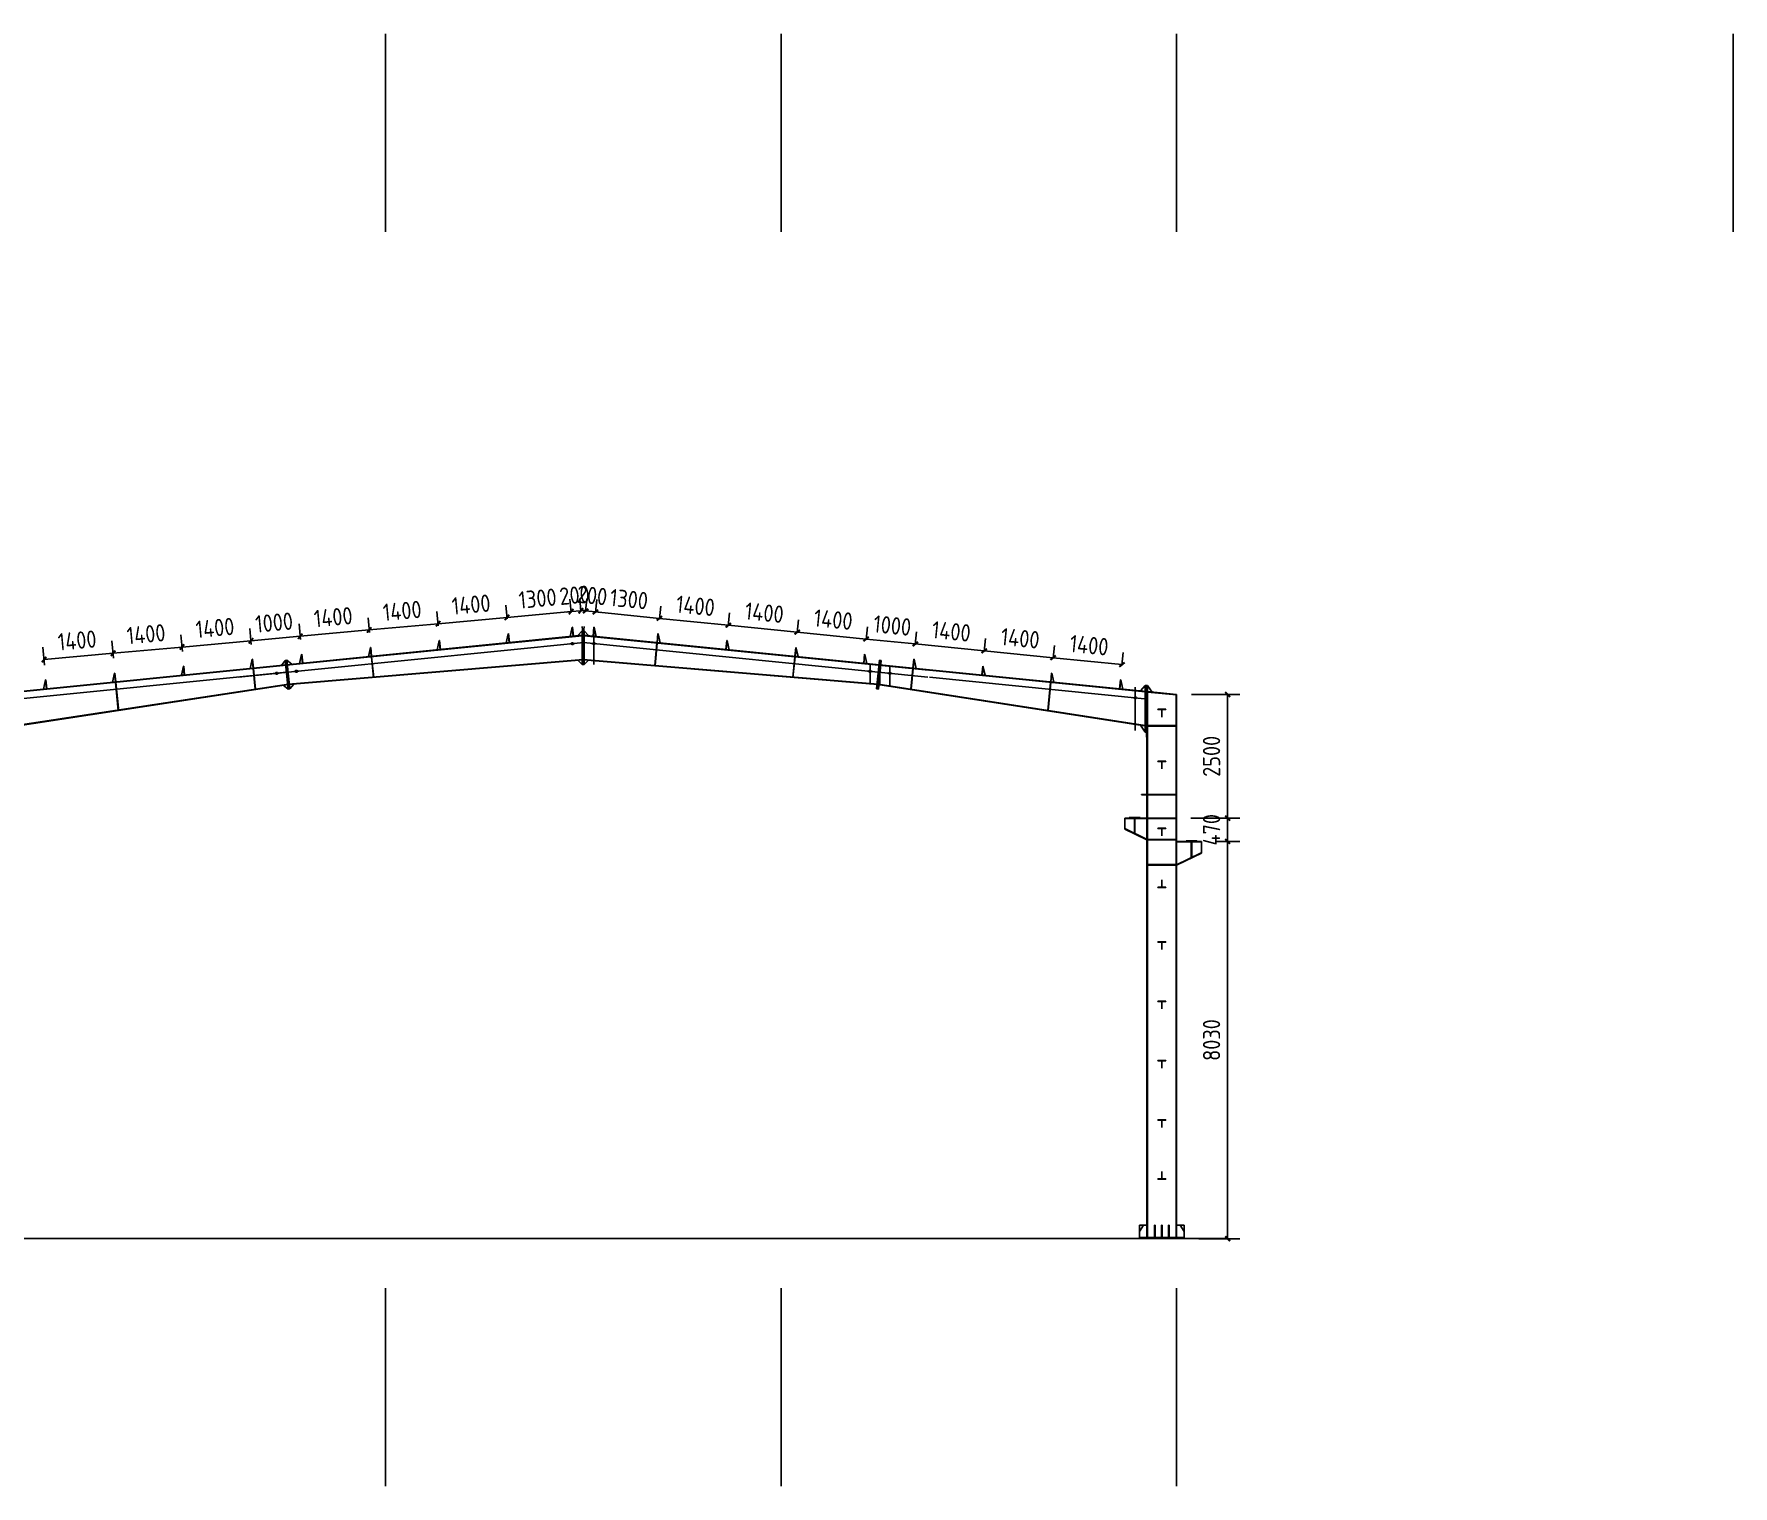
# Model space of a CAD drawing. Extents: x -41778 to 305453, y -85562 to 95360.
# Drawn here: x 222097 to 256453, y 29333 to 58685 of the extents above; entities that cross this region are included whole.
import ezdxf

# ---------------------------------------------------------------- set-up
doc = ezdxf.new("R2010")
doc.units = 0
doc.header["$LTSCALE"] = 1000
doc.header["$MEASUREMENT"] = 0
doc.layers.add('AXIS', color=3, linetype='Continuous')
doc.styles.get("Standard").update_dxf_attribs({"font": 'gbenor.shx', "bigfont": 'gbcbig.shx'})
doc.dimstyles.get("Standard").update_dxf_attribs({"dimscale": 100, "dimtxt": 3.5, "dimasz": 1, "dimexe": 2.5, "dimexo": 3, "dimgap": 1.5, "dimtad": 1, "dimdec": 0, "dimzin": 0, "dimdsep": 46, "dimtxsty": 'Standard', "dimblk": 'ARCHTICK', "dimcen": 0.09, "dimadec": 0, "dimazin": 0, "dimtfac": 1, "dimtdec": 0, "dimtix": 1, "dimtmove": 2, "dimatfit": 3, "dimfxl": 1, "dimtolj": 1, "dimtzin": 0, "dimarcsym": 0})

# ---------------------------------------------------------------- blocks, each defined once
blk = doc.blocks.new('_ArchTick')
at = {"color": 0, "linetype": 'ByBlock', "const_width": 0.4}
blk.add_lwpolyline([(-0.5, -0.5), (0.5, 0.5)], dxfattribs=at)
blk = doc.blocks.new('*D721')
at = {"color": 0, "lineweight": -2}
for p, q in [((246003, 42363), (246483, 42363)), ((246233, 34333), (246233, 42363)), ((245653, 34333), (246483, 34333))]:
    blk.add_line(p, q, dxfattribs=at)
at = {"layer": 'Defpoints', "color": 0}
for p in [(245703, 42363), (246233, 42363), (245353, 34333)]:
    blk.add_point(p, dxfattribs=at)
at = {"color": 0, "lineweight": -2, "xscale": 100, "yscale": 100, "zscale": 100}
for p, rotation in [((246233, 42363), 90), ((246233, 34333), 270)]:
    blk.add_blockref('_ArchTick', p, dxfattribs=dict(at, rotation=rotation))
at = {"color": 0, "insert": (245908, 38348), "char_height": 350, "attachment_point": 5, "rotation": 90}
blk.add_mtext('\\A1;8030', dxfattribs=at)
blk = doc.blocks.new('*D722')
at = {"color": 0, "lineweight": -2}
for p, q in [((245491, 42833), (246483, 42833)), ((246233, 42833), (246233, 42933)), ((246233, 42363), (246233, 42833)), ((246003, 42363), (246483, 42363)), ((246233, 42363), (246233, 42263))]:
    blk.add_line(p, q, dxfattribs=at)
at = {"layer": 'Defpoints', "color": 0}
for p in [(245191, 42833), (246233, 42833), (245703, 42363)]:
    blk.add_point(p, dxfattribs=at)
at = {"color": 0, "lineweight": -2, "xscale": 100, "yscale": 100, "zscale": 100}
for p, rotation in [((246233, 42833), 270), ((246233, 42363), 90)]:
    blk.add_blockref('_ArchTick', p, dxfattribs=dict(at, rotation=rotation))
at = {"color": 0, "insert": (245908, 42598), "char_height": 350, "attachment_point": 5, "rotation": 90}
blk.add_mtext('\\A1;470', dxfattribs=at)
blk = doc.blocks.new('*D723')
at = {"color": 0, "lineweight": -2}
for p, q in [((245503, 45333), (246483, 45333)), ((246233, 42833), (246233, 45333)), ((245491, 42833), (246483, 42833))]:
    blk.add_line(p, q, dxfattribs=at)
at = {"layer": 'Defpoints', "color": 0}
for p in [(245203, 45333), (246233, 45333), (245191, 42833)]:
    blk.add_point(p, dxfattribs=at)
at = {"color": 0, "lineweight": -2, "xscale": 100, "yscale": 100, "zscale": 100}
for p, rotation in [((246233, 45333), 90), ((246233, 42833), 270)]:
    blk.add_blockref('_ArchTick', p, dxfattribs=dict(at, rotation=rotation))
at = {"color": 0, "insert": (245908, 44083), "char_height": 350, "attachment_point": 5, "rotation": 90}
blk.add_mtext('\\A1;2500', dxfattribs=at)
blk = doc.blocks.new('*D775')
at = {"color": 0, "lineweight": -2}
for p, q in [((233250, 47009), (233276, 47270)), ((233449, 46989), (233475, 47250)), ((233252, 47021), (233152, 47031)), ((233252, 47021), (233450, 47001)), ((233450, 47001), (233550, 46991))]:
    blk.add_line(p, q, dxfattribs=at)
at = {"layer": 'Defpoints', "color": 0}
for p in [(233450, 47001), (233220, 46711), (233419, 46691)]:
    blk.add_point(p, dxfattribs=at)
at = {"color": 0, "lineweight": -2, "xscale": 100, "yscale": 100, "zscale": 100}
for p, rotation in [((233252, 47021), 354.2894068624991), ((233450, 47001), 174.2894068624991)]:
    blk.add_blockref('_ArchTick', p, dxfattribs=dict(at, rotation=rotation))
at = {"color": 0, "insert": (233383, 47334), "char_height": 350, "attachment_point": 5, "rotation": 354.2894}
blk.add_mtext('\\A1;200', dxfattribs=at)
blk = doc.blocks.new('*D776')
at = {"color": 0, "lineweight": -2}
for p, q in [((233449, 46991), (233475, 47250)), ((234743, 46862), (234769, 47120)), ((233450, 47001), (234744, 46872))]:
    blk.add_line(p, q, dxfattribs=at)
at = {"layer": 'Defpoints', "color": 0}
for p in [(234744, 46872), (233419, 46692), (234713, 46563)]:
    blk.add_point(p, dxfattribs=at)
at = {"color": 0, "lineweight": -2, "xscale": 100, "yscale": 100, "zscale": 100}
for p, rotation in [((233450, 47001), 174.2894068624917), ((234744, 46872), 354.2894068624917)]:
    blk.add_blockref('_ArchTick', p, dxfattribs=dict(at, rotation=rotation))
at = {"color": 0, "insert": (234129, 47260), "char_height": 350, "attachment_point": 5, "rotation": 354.2894}
blk.add_mtext('\\A1;1300', dxfattribs=at)
blk = doc.blocks.new('*D777')
at = {"color": 0, "lineweight": -2}
for p, q in [((234743, 46862), (234769, 47120)), ((234744, 46872), (236137, 46732)), ((236136, 46722), (236162, 46981))]:
    blk.add_line(p, q, dxfattribs=at)
at = {"layer": 'Defpoints', "color": 0}
for p in [(236137, 46732), (234713, 46563), (236106, 46424)]:
    blk.add_point(p, dxfattribs=at)
at = {"color": 0, "lineweight": -2, "xscale": 100, "yscale": 100, "zscale": 100}
for p, rotation in [((234744, 46872), 174.2894068624917), ((236137, 46732), 354.2894068624917)]:
    blk.add_blockref('_ArchTick', p, dxfattribs=dict(at, rotation=rotation))
at = {"color": 0, "insert": (235473, 47125), "char_height": 350, "attachment_point": 5, "rotation": 354.2894}
blk.add_mtext('\\A1;1400', dxfattribs=at)
blk = doc.blocks.new('*D778')
at = {"color": 0, "lineweight": -2}
for p, q in [((236136, 46722), (236162, 46981)), ((236137, 46732), (237530, 46593)), ((237529, 46583), (237555, 46842))]:
    blk.add_line(p, q, dxfattribs=at)
at = {"layer": 'Defpoints', "color": 0}
for p in [(236106, 46424), (237530, 46593), (237499, 46284)]:
    blk.add_point(p, dxfattribs=at)
at = {"color": 0, "lineweight": -2, "xscale": 100, "yscale": 100, "zscale": 100}
for p, rotation in [((236137, 46732), 174.2894068624917), ((237530, 46593), 354.2894068624917)]:
    blk.add_blockref('_ArchTick', p, dxfattribs=dict(at, rotation=rotation))
at = {"color": 0, "insert": (236866, 46986), "char_height": 350, "attachment_point": 5, "rotation": 354.2894}
blk.add_mtext('\\A1;1400', dxfattribs=at)
blk = doc.blocks.new('*D779')
at = {"color": 0, "lineweight": -2}
for p, q in [((237529, 46583), (237555, 46842)), ((237530, 46593), (238923, 46454)), ((238922, 46444), (238948, 46702))]:
    blk.add_line(p, q, dxfattribs=at)
at = {"layer": 'Defpoints', "color": 0}
for p in [(238923, 46454), (237499, 46284), (238892, 46145)]:
    blk.add_point(p, dxfattribs=at)
at = {"color": 0, "lineweight": -2, "xscale": 100, "yscale": 100, "zscale": 100}
for p, rotation in [((237530, 46593), 174.2894068624917), ((238923, 46454), 354.2894068624917)]:
    blk.add_blockref('_ArchTick', p, dxfattribs=dict(at, rotation=rotation))
at = {"color": 0, "insert": (238259, 46847), "char_height": 350, "attachment_point": 5, "rotation": 354.2894}
blk.add_mtext('\\A1;1400', dxfattribs=at)
blk = doc.blocks.new('*D780')
at = {"color": 0, "lineweight": -2}
for p, q in [((238922, 46444), (238948, 46702)), ((238923, 46454), (239918, 46354)), ((239917, 46344), (239943, 46603))]:
    blk.add_line(p, q, dxfattribs=at)
at = {"layer": 'Defpoints', "color": 0}
for p in [(238892, 46145), (239887, 46046), (239918, 46354)]:
    blk.add_point(p, dxfattribs=at)
at = {"color": 0, "lineweight": -2, "xscale": 100, "yscale": 100, "zscale": 100}
for p, rotation in [((238923, 46454), 174.2894068624917), ((239918, 46354), 354.2894068624917)]:
    blk.add_blockref('_ArchTick', p, dxfattribs=dict(at, rotation=rotation))
at = {"color": 0, "insert": (239453, 46727), "char_height": 350, "attachment_point": 5, "rotation": 354.2894}
blk.add_mtext('\\A1;1000', dxfattribs=at)
blk = doc.blocks.new('*D781')
at = {"color": 0, "lineweight": -2}
for p, q in [((239917, 46344), (239943, 46603)), ((241310, 46205), (241336, 46464)), ((239918, 46354), (241311, 46215))]:
    blk.add_line(p, q, dxfattribs=at)
at = {"layer": 'Defpoints', "color": 0}
for p in [(239887, 46046), (241311, 46215), (241280, 45906)]:
    blk.add_point(p, dxfattribs=at)
at = {"color": 0, "lineweight": -2, "xscale": 100, "yscale": 100, "zscale": 100}
for p, rotation in [((239918, 46354), 174.2894068624917), ((241311, 46215), 354.2894068624917)]:
    blk.add_blockref('_ArchTick', p, dxfattribs=dict(at, rotation=rotation))
at = {"color": 0, "insert": (240647, 46608), "char_height": 350, "attachment_point": 5, "rotation": 354.2894}
blk.add_mtext('\\A1;1400', dxfattribs=at)
blk = doc.blocks.new('*D782')
at = {"color": 0, "lineweight": -2}
for p, q in [((241310, 46205), (241336, 46464)), ((241311, 46215), (242704, 46076)), ((242703, 46066), (242729, 46324))]:
    blk.add_line(p, q, dxfattribs=at)
at = {"layer": 'Defpoints', "color": 0}
for p in [(242704, 46076), (241280, 45906), (242673, 45767)]:
    blk.add_point(p, dxfattribs=at)
at = {"color": 0, "lineweight": -2, "xscale": 100, "yscale": 100, "zscale": 100}
for p, rotation in [((241311, 46215), 174.2894068624917), ((242704, 46076), 354.2894068624917)]:
    blk.add_blockref('_ArchTick', p, dxfattribs=dict(at, rotation=rotation))
at = {"color": 0, "insert": (242040, 46469), "char_height": 350, "attachment_point": 5, "rotation": 354.2894}
blk.add_mtext('\\A1;1400', dxfattribs=at)
blk = doc.blocks.new('*D783')
at = {"color": 0, "lineweight": -2}
for p, q in [((242703, 46066), (242729, 46324)), ((242704, 46076), (244097, 45936)), ((244096, 45926), (244122, 46185))]:
    blk.add_line(p, q, dxfattribs=at)
at = {"layer": 'Defpoints', "color": 0}
for p in [(242673, 45767), (244097, 45936), (244066, 45628)]:
    blk.add_point(p, dxfattribs=at)
at = {"color": 0, "lineweight": -2, "xscale": 100, "yscale": 100, "zscale": 100}
for p, rotation in [((242704, 46076), 174.2894068624917), ((244097, 45936), 354.2894068624917)]:
    blk.add_blockref('_ArchTick', p, dxfattribs=dict(at, rotation=rotation))
at = {"color": 0, "insert": (243433, 46329), "char_height": 350, "attachment_point": 5, "rotation": 354.2894}
blk.add_mtext('\\A1;1400', dxfattribs=at)
blk = doc.blocks.new('*D784')
at = {"color": 0, "lineweight": -2}
for p, q in [((232958, 46991), (232934, 47257)), ((233157, 47009), (233133, 47275)), ((232957, 47008), (232857, 46999)), ((233156, 47026), (232957, 47008)), ((233156, 47026), (233256, 47035))]:
    blk.add_line(p, q, dxfattribs=at)
at = {"layer": 'Defpoints', "color": 0}
for p in [(232957, 47008), (232986, 46692), (233185, 46711)]:
    blk.add_point(p, dxfattribs=at)
at = {"color": 0, "lineweight": -2, "xscale": 100, "yscale": 100, "zscale": 100}
for p, rotation in [((232957, 47008), 5.197044094543844), ((233156, 47026), 185.1970440945439)]:
    blk.add_blockref('_ArchTick', p, dxfattribs=dict(at, rotation=rotation))
at = {"color": 0, "insert": (233027, 47341), "char_height": 350, "attachment_point": 5, "rotation": 5.197}
blk.add_mtext('\\A1;200', dxfattribs=at)
blk = doc.blocks.new('*D785')
at = {"color": 0, "lineweight": -2}
for p, q in [((231665, 46862), (231640, 47139)), ((232958, 46991), (232934, 47257)), ((232957, 47008), (231662, 46890))]:
    blk.add_line(p, q, dxfattribs=at)
at = {"layer": 'Defpoints', "color": 0}
for p in [(231662, 46890), (231692, 46563), (232986, 46692)]:
    blk.add_point(p, dxfattribs=at)
at = {"color": 0, "lineweight": -2, "xscale": 100, "yscale": 100, "zscale": 100}
for p, rotation in [((232957, 47008), 5.197044094481259), ((231662, 46890), 185.1970440944812)]:
    blk.add_blockref('_ArchTick', p, dxfattribs=dict(at, rotation=rotation))
at = {"color": 0, "insert": (232280, 47273), "char_height": 350, "attachment_point": 5, "rotation": 5.197}
blk.add_mtext('\\A1;1300', dxfattribs=at)
blk = doc.blocks.new('*D786')
at = {"color": 0, "lineweight": -2}
for p, q in [((231665, 46862), (231640, 47139)), ((230272, 46723), (230245, 47013)), ((231662, 46890), (230268, 46764))]:
    blk.add_line(p, q, dxfattribs=at)
at = {"layer": 'Defpoints', "color": 0}
for p in [(230268, 46764), (230299, 46424), (231692, 46563)]:
    blk.add_point(p, dxfattribs=at)
at = {"color": 0, "lineweight": -2, "xscale": 100, "yscale": 100, "zscale": 100}
for p, rotation in [((230268, 46764), 185.1970440944812), ((231662, 46890), 5.197044094481259)]:
    blk.add_blockref('_ArchTick', p, dxfattribs=dict(at, rotation=rotation))
at = {"color": 0, "insert": (230936, 47151), "char_height": 350, "attachment_point": 5, "rotation": 5.197}
blk.add_mtext('\\A1;1400', dxfattribs=at)
blk = doc.blocks.new('*D787')
at = {"color": 0, "lineweight": -2}
for p, q in [((228879, 46583), (228851, 46886)), ((230268, 46764), (228874, 46637)), ((230272, 46723), (230245, 47013))]:
    blk.add_line(p, q, dxfattribs=at)
at = {"layer": 'Defpoints', "color": 0}
for p in [(228874, 46637), (230299, 46424), (228906, 46284)]:
    blk.add_point(p, dxfattribs=at)
at = {"color": 0, "lineweight": -2, "xscale": 100, "yscale": 100, "zscale": 100}
for p, rotation in [((230268, 46764), 5.197044094481259), ((228874, 46637), 185.1970440944812)]:
    blk.add_blockref('_ArchTick', p, dxfattribs=dict(at, rotation=rotation))
at = {"color": 0, "insert": (229542, 47024), "char_height": 350, "attachment_point": 5, "rotation": 5.197}
blk.add_mtext('\\A1;1400', dxfattribs=at)
blk = doc.blocks.new('*D788')
at = {"color": 0, "lineweight": -2}
for p, q in [((227486, 46444), (227457, 46759)), ((228879, 46583), (228851, 46886)), ((228874, 46637), (227480, 46510))]:
    blk.add_line(p, q, dxfattribs=at)
at = {"layer": 'Defpoints', "color": 0}
for p in [(227480, 46510), (227513, 46145), (228906, 46284)]:
    blk.add_point(p, dxfattribs=at)
at = {"color": 0, "lineweight": -2, "xscale": 100, "yscale": 100, "zscale": 100}
for p, rotation in [((227480, 46510), 185.1970440944812), ((228874, 46637), 5.197044094481259)]:
    blk.add_blockref('_ArchTick', p, dxfattribs=dict(at, rotation=rotation))
at = {"color": 0, "insert": (228147, 46897), "char_height": 350, "attachment_point": 5, "rotation": 5.197}
blk.add_mtext('\\A1;1400', dxfattribs=at)
blk = doc.blocks.new('*D789')
at = {"color": 0, "lineweight": -2}
for p, q in [((227486, 46444), (227457, 46759)), ((226491, 46344), (226461, 46668)), ((227480, 46510), (226484, 46419))]:
    blk.add_line(p, q, dxfattribs=at)
at = {"layer": 'Defpoints', "color": 0}
for p in [(226484, 46419), (226518, 46046), (227513, 46145)]:
    blk.add_point(p, dxfattribs=at)
at = {"color": 0, "lineweight": -2, "xscale": 100, "yscale": 100, "zscale": 100}
for p, rotation in [((226484, 46419), 185.1970440944812), ((227480, 46510), 5.197044094481259)]:
    blk.add_blockref('_ArchTick', p, dxfattribs=dict(at, rotation=rotation))
at = {"color": 0, "insert": (226952, 46788), "char_height": 350, "attachment_point": 5, "rotation": 5.197}
blk.add_mtext('\\A1;1000', dxfattribs=at)
blk = doc.blocks.new('*D790')
at = {"color": 0, "lineweight": -2}
for p, q in [((225098, 46205), (225067, 46542)), ((226484, 46419), (225090, 46293)), ((226491, 46344), (226461, 46668))]:
    blk.add_line(p, q, dxfattribs=at)
at = {"layer": 'Defpoints', "color": 0}
for p in [(225090, 46293), (226518, 46046), (225125, 45906)]:
    blk.add_point(p, dxfattribs=at)
at = {"color": 0, "lineweight": -2, "xscale": 100, "yscale": 100, "zscale": 100}
for p, rotation in [((226484, 46419), 5.197044094481259), ((225090, 46293), 185.1970440944812)]:
    blk.add_blockref('_ArchTick', p, dxfattribs=dict(at, rotation=rotation))
at = {"color": 0, "insert": (225757, 46680), "char_height": 350, "attachment_point": 5, "rotation": 5.197}
blk.add_mtext('\\A1;1400', dxfattribs=at)
blk = doc.blocks.new('*D791')
at = {"color": 0, "lineweight": -2}
for p, q in [((223705, 46066), (223673, 46415)), ((225098, 46205), (225067, 46542)), ((225090, 46293), (223696, 46166))]:
    blk.add_line(p, q, dxfattribs=at)
at = {"layer": 'Defpoints', "color": 0}
for p in [(223696, 46166), (223732, 45767), (225125, 45906)]:
    blk.add_point(p, dxfattribs=at)
at = {"color": 0, "lineweight": -2, "xscale": 100, "yscale": 100, "zscale": 100}
for p, rotation in [((223696, 46166), 185.1970440944812), ((225090, 46293), 5.197044094481259)]:
    blk.add_blockref('_ArchTick', p, dxfattribs=dict(at, rotation=rotation))
at = {"color": 0, "insert": (224363, 46553), "char_height": 350, "attachment_point": 5, "rotation": 5.197}
blk.add_mtext('\\A1;1400', dxfattribs=at)
blk = doc.blocks.new('*D792')
at = {"color": 0, "lineweight": -2}
for p, q in [((223705, 46066), (223673, 46415)), ((222312, 45926), (222279, 46288)), ((223696, 46166), (222301, 46039))]:
    blk.add_line(p, q, dxfattribs=at)
at = {"layer": 'Defpoints', "color": 0}
for p in [(222301, 46039), (223732, 45767), (222339, 45628)]:
    blk.add_point(p, dxfattribs=at)
at = {"color": 0, "lineweight": -2, "xscale": 100, "yscale": 100, "zscale": 100}
for p, rotation in [((222301, 46039), 185.1970440944812), ((223696, 46166), 5.197044094481259)]:
    blk.add_blockref('_ArchTick', p, dxfattribs=dict(at, rotation=rotation))
at = {"color": 0, "insert": (222969, 46426), "char_height": 350, "attachment_point": 5, "rotation": 5.197}
blk.add_mtext('\\A1;1400', dxfattribs=at)

msp = doc.modelspace()

# ---------------------------------------------------------------- linework, layer by layer
for p, q in [((233217.5, 46383.9), (226235.4, 45685.7)), ((233202.6, 46533.2), (227202.6, 45933.2)), ((233184.6, 46531.4), (227202.6, 45933.2)), ((233184.6, 46521.3), (227202.6, 45923.1)), ((230251.3, 46238.1), (230293.1, 46423.1)), ((230251.3, 46238.1), (230293.1, 46423.1)), ((230299, 46423.7), (230293.1, 46423.1)), ((230299, 46423.7), (230293.1, 46423.1)), ((230293.1, 46423.1), (230311, 46244)), ((230293.1, 46423.1), (230311, 46244)), ((230317, 46244.6), (230299, 46423.7)), ((230317, 46244.6), (230299, 46423.7)), ((231644.3, 46377.4), (231686.1, 46562.4)), ((231704, 46383.3), (231644.3, 46377.4)), ((231692.1, 46563), (231686.1, 46562.4)), ((231686.1, 46562.4), (231704, 46383.3)), ((231710, 46383.9), (231692.1, 46563)), ((232937.9, 46506.7), (232979.7, 46691.8)), ((232997.6, 46512.7), (232937.9, 46506.7)), ((232985.6, 46692.4), (232979.7, 46691.8)), ((232979.7, 46691.8), (232997.6, 46512.7)), ((232981.6, 46390.5), (232987.5, 46330.8)), ((233003.6, 46513.3), (232985.6, 46692.4)), ((233184.6, 46623.2), (233094.6, 46522.4)), ((233184.6, 46623.2), (233184.6, 45938.2)), ((233220.6, 46623.2), (233184.6, 46623.2)), ((233202.6, 46531.4), (233184.7, 46710.5)), ((233202.6, 46531.4), (233220.5, 46710.5)), ((233202.6, 46623.2), (233202.6, 45938.2)), ((233202.6, 46533.2), (240202.6, 45833.2)), ((233202.6, 46533.2), (233202.6, 46033.2)), ((233205.6, 46382.1), (240169.7, 45685.7)), ((233220.6, 46623.2), (233220.6, 45938.2)), ((233310.6, 46522.4), (233220.6, 46623.2)), ((233220.6, 46521.3), (240183.7, 45825)), ((233401.6, 46513.3), (233419.5, 46692.4)), ((233425.5, 46691.8), (233407.5, 46512.7)), ((233407.5, 46512.7), (233467.2, 46506.7)), ((233423.5, 46390.5), (233417.6, 46330.8)), ((233419.5, 46692.4), (233425.5, 46691.8)), ((233420.6, 46623.2), (233420.6, 45938.2)), ((233467.2, 46506.7), (233425.5, 46691.8)), ((234695.1, 46383.9), (234713, 46563)), ((234719, 46562.4), (234701.1, 46383.3)), ((234701.1, 46383.3), (234760.8, 46377.4)), ((234713, 46563), (234719, 46562.4)), ((234760.8, 46377.4), (234719, 46562.4)), ((236088.2, 46244.6), (236106.1, 46423.7)), ((236112.1, 46423.1), (236094.1, 46244)), ((236106.1, 46423.7), (236112.1, 46423.1)), ((236153.8, 46238.1), (236112.1, 46423.1)), ((226470.1, 45860), (226511.9, 46045)), ((226517.9, 46045.6), (226511.9, 46045)), ((226511.9, 46045), (226529.8, 45865.9)), ((226535.8, 45866.5), (226517.9, 46045.6)), ((227241.5, 45545.1), (233201.7, 46040.7)), ((227465.2, 45959.5), (227507, 46144.5)), ((227512.9, 46145.1), (227507, 46144.5)), ((227507, 46144.5), (227524.9, 45965.4)), ((227530.9, 45966), (227512.9, 46145.1)), ((228858.2, 46098.8), (228900, 46283.8)), ((228917.9, 46104.7), (228858.2, 46098.8)), ((228906, 46284.4), (228900, 46283.8)), ((228900, 46283.8), (228917.9, 46104.7)), ((228923.9, 46105.3), (228906, 46284.4)), ((228918.9, 46094.8), (228960.5, 45678.8)), ((228966.5, 45679.3), (228924.9, 46095.4)), ((230311, 46244), (230251.3, 46238.1)), ((230311, 46244), (230251.3, 46238.1)), ((232934.8, 46355.7), (233034.3, 46365.6)), ((239163.6, 45545.1), (233203.4, 46040.7)), ((233470.3, 46355.7), (233370.8, 46365.6)), ((234648.6, 45919), (234694.1, 46374)), ((234700.1, 46373.4), (234654.6, 45918.5)), ((236094.1, 46244), (236153.8, 46238.1)), ((237438.6, 45679.3), (237480.2, 46095.4)), ((237486.2, 46094.8), (237444.6, 45678.8)), ((237481.2, 46105.3), (237499.1, 46284.4)), ((237505.1, 46283.8), (237487.2, 46104.7)), ((237487.2, 46104.7), (237546.9, 46098.8)), ((237499.1, 46284.4), (237505.1, 46283.8)), ((237546.9, 46098.8), (237505.1, 46283.8)), ((238874.3, 45966), (238892.2, 46145.1)), ((238898.2, 46144.5), (238880.2, 45965.4)), ((238892.2, 46145.1), (238898.2, 46144.5)), ((238939.9, 45959.5), (238898.2, 46144.5)), ((239869.3, 45866.5), (239887.2, 46045.6)), ((239893.2, 46045), (239875.3, 45865.9)), ((239887.2, 46045.6), (239893.2, 46045)), ((239935, 45860), (239893.2, 46045)), ((227202.6, 45933.2), (221202.6, 45333.2)), ((227203.6, 45923.2), (221202.6, 45323.1)), ((227202.6, 45782.4), (221217.5, 45183.9)), ((223684, 45581.3), (223725.8, 45766.4)), ((223684, 45581.3), (223725.8, 45766.4)), ((223731.8, 45767), (223725.8, 45766.4)), ((223731.8, 45767), (223725.8, 45766.4)), ((223725.8, 45766.4), (223743.7, 45587.3)), ((223725.8, 45766.4), (223743.7, 45587.3)), ((223749.7, 45587.9), (223731.8, 45767)), ((223749.7, 45587.9), (223731.8, 45767)), ((225077.1, 45720.6), (225118.9, 45905.7)), ((225136.8, 45726.6), (225077.1, 45720.6)), ((225124.9, 45906.3), (225118.9, 45905.7)), ((225118.9, 45905.7), (225136.8, 45726.6)), ((225142.8, 45727.2), (225124.9, 45906.3)), ((226535.8, 45866.5), (226470.1, 45860)), ((226530.8, 45856), (226572.3, 45440.9)), ((226578.3, 45441.8), (226536.8, 45856.6)), ((226952.8, 45757.5), (227052.3, 45767.4)), ((226999.6, 45792.3), (227005.5, 45732.6)), ((227175.7, 46021), (227096.7, 45912.5)), ((227211.5, 46024.5), (227175.7, 46021)), ((227175.7, 46021), (227233.4, 45443.8)), ((227193.6, 46022.7), (227251.3, 45445.6)), ((227211.5, 46024.5), (227269.2, 45447.4)), ((227310, 45943.9), (227211.5, 46024.5)), ((227242.4, 45535.2), (233202.6, 46030.7)), ((227352.8, 45797.5), (227452.3, 45807.4)), ((227399.6, 45832.3), (227405.5, 45772.6)), ((227524.9, 45965.4), (227465.2, 45959.5)), ((233184.6, 45938.2), (233094.6, 46023.9)), ((233220.6, 45938.2), (233184.6, 45938.2)), ((239162.8, 45535.2), (233202.6, 46030.7)), ((233310.6, 46023.9), (233220.6, 45938.2)), ((238880.2, 45965.4), (238939.9, 45959.5)), ((239052.3, 45797.5), (238952.8, 45807.4)), ((239005.5, 45832.3), (238999.6, 45772.6)), ((239002.6, 45534.9), (239002.6, 45953.2)), ((239135.9, 45447.4), (239193.6, 46024.5)), ((239153.8, 45445.6), (239211.5, 46022.7)), ((239171.7, 45443.8), (239229.4, 46021)), ((239229.4, 46021), (239193.6, 46024.5)), ((239202.6, 45517.7), (239202.6, 45933.2)), ((239452.3, 45757.5), (239352.8, 45767.4)), ((239405.5, 45792.3), (239399.6, 45732.6)), ((239402.6, 45500.5), (239402.6, 45913.2)), ((239826.8, 45441.8), (239868.3, 45856.6)), ((239874.3, 45856), (239832.8, 45440.9)), ((239868.3, 45856.6), (244564.6, 45386.9)), ((239869.3, 45866.5), (244589.6, 45394.5)), ((239869.3, 45866.5), (239935, 45860)), ((241262.4, 45727.2), (241280.3, 45906.3)), ((241286.2, 45905.7), (241268.3, 45726.6)), ((241268.3, 45726.6), (241328, 45720.6)), ((241280.3, 45906.3), (241286.2, 45905.7)), ((241328, 45720.6), (241286.2, 45905.7)), ((242655.4, 45587.9), (242673.3, 45767)), ((242679.3, 45766.4), (242661.4, 45587.3)), ((242673.3, 45767), (242679.3, 45766.4)), ((242721.1, 45581.3), (242679.3, 45766.4)), ((227240.9, 45545.1), (221514.1, 44670.9)), ((227242.4, 45535.2), (221515.6, 44661)), ((222291, 45442), (222332.8, 45627.1)), ((222291, 45442), (222332.8, 45627.1)), ((222350.7, 45448), (222291, 45442)), ((222350.7, 45448), (222291, 45442)), ((222338.7, 45627.7), (222332.8, 45627.1)), ((222338.7, 45627.7), (222332.8, 45627.1)), ((222332.8, 45627.1), (222350.7, 45448)), ((222332.8, 45627.1), (222350.7, 45448)), ((222356.7, 45448.6), (222338.7, 45627.7)), ((222356.7, 45448.6), (222338.7, 45627.7)), ((222356.7, 45448.6), (222338.7, 45627.7)), ((223743.7, 45587.3), (223684, 45581.3)), ((223743.7, 45587.3), (223684, 45581.3)), ((223744.7, 45577.4), (223796.7, 45058.1)), ((223744.7, 45577.4), (223801.6, 45009.2)), ((223802.6, 45059.1), (223750.7, 45578)), ((223807.5, 45010.1), (223750.7, 45578)), ((227233.4, 45443.8), (227136.5, 45519)), ((227269.2, 45447.4), (227233.4, 45443.8)), ((227349.7, 45544.1), (227269.2, 45447.4)), ((239171.7, 45443.8), (239135.9, 45447.4)), ((244589.6, 44689.6), (239162.8, 45535.2)), ((244566.1, 44703.4), (239164.3, 45545.1)), ((240205.5, 45682.1), (244549.6, 45247.7)), ((242597.6, 45010.1), (242654.4, 45578)), ((242660.4, 45577.4), (242603.6, 45009.2)), ((242661.4, 45587.3), (242721.1, 45581.3)), ((244048.5, 45448.6), (244066.4, 45627.7)), ((244072.4, 45627.1), (244054.4, 45448)), ((244054.4, 45448), (244114.1, 45442)), ((244066.4, 45627.7), (244072.4, 45627.1)), ((244114.1, 45442), (244072.4, 45627.1)), ((244364.6, 45483.2), (244364.6, 44603.2)), ((244474.6, 45406), (244564.6, 45513.2)), ((244564.6, 45513.2), (244564.6, 44573.2)), ((244614.6, 45513.2), (244564.6, 45513.2)), ((244589.6, 45513.2), (244589.6, 44473.2)), ((244614.6, 45513.2), (244614.6, 44473.2)), ((244614.6, 45513.2), (244704.6, 45383)), ((244614.6, 45392), (245202.6, 45333.2)), ((244614.6, 45381.9), (245202.6, 45323.1)), ((244414.3, 45261.3), (244314.8, 45271.2)), ((244367.5, 45296.1), (244361.6, 45236.4)), ((244982.6, 45033.2), (244822.6, 45033.2)), ((244822.6, 45033.2), (244822.6, 45027.2)), ((244822.6, 45027.2), (244982.6, 45027.2)), ((244899.6, 45027.2), (244899.6, 44877.2)), ((244905.6, 44877.2), (244905.6, 45027.2)), ((244982.6, 45027.2), (244982.6, 45033.2)), ((245190.6, 34355.2), (245190.6, 45324.3)), ((245202.6, 34333.2), (245202.6, 45333.2)), ((244564.6, 44573.2), (244474.6, 44714.6)), ((244614.6, 44703.2), (245190.6, 44703.2)), ((244614.6, 44693.2), (245190.6, 44693.2)), ((244899.6, 44877.2), (244905.6, 44877.2)), ((244564.6, 44573.2), (244589.6, 44573.2)), ((244589.6, 44473.2), (244614.6, 44473.2)), ((244602.6, 34355.2), (244602.6, 44473.2)), ((244614.6, 34355.2), (244614.6, 44473.2)), ((244982.6, 43983.2), (244822.6, 43983.2)), ((244822.6, 43983.2), (244822.6, 43977.2)), ((244822.6, 43977.2), (244982.6, 43977.2)), ((244899.6, 43977.2), (244899.6, 43827.2)), ((244905.6, 43827.2), (244905.6, 43977.2)), ((244982.6, 43977.2), (244982.6, 43983.2)), ((244899.6, 43827.2), (244905.6, 43827.2)), ((244492.6, 43303.2), (244492.6, 43313.2)), ((244492.6, 43313.2), (244602.6, 43313.2)), ((244492.6, 43303.2), (244602.6, 43303.2)), ((244614.6, 43313.2), (245190.6, 43313.2)), ((244614.6, 43303.2), (245190.6, 43303.2)), ((244602.6, 42833.2), (244152.6, 42833.2)), ((244152.6, 42613.2), (244152.6, 42833.2)), ((244602.6, 42823.2), (244152.6, 42823.2)), ((244602.6, 42393.2), (244152.6, 42613.2)), ((244606.6, 42402.3), (244156.6, 42622.3)), ((244347.6, 42536.1), (244347.6, 42823.2)), ((244357.6, 42536.1), (244357.6, 42823.2)), ((245190.6, 42833.2), (244614.6, 42833.2)), ((245190.6, 42823.2), (244614.6, 42823.2)), ((244982.6, 42633.2), (244822.6, 42633.2)), ((244822.6, 42633.2), (244822.6, 42627.2)), ((244822.6, 42627.2), (244982.6, 42627.2)), ((244899.6, 42627.2), (244899.6, 42477.2)), ((244905.6, 42477.2), (244905.6, 42627.2)), ((244982.6, 42627.2), (244982.6, 42633.2)), ((245190.6, 42403.2), (244614.6, 42403.2)), ((245190.6, 42393.2), (244614.6, 42393.2)), ((244899.6, 42477.2), (244905.6, 42477.2)), ((245202.6, 42363.2), (245702.6, 42363.2)), ((245202.6, 42353.2), (245702.6, 42353.2)), ((245497.6, 42046.1), (245497.6, 42353.2)), ((245507.6, 42046.1), (245507.6, 42353.2)), ((245702.6, 42123.2), (245702.6, 42363.2)), ((245198.5, 41892.3), (245698.5, 42132.3)), ((245202.6, 41883.2), (245702.6, 42123.2)), ((244614.6, 41893.2), (245190.6, 41893.2)), ((244614.6, 41883.2), (245190.6, 41883.2)), ((244899.6, 41439.2), (244899.6, 41589.2)), ((244899.6, 41589.2), (244905.6, 41589.2)), ((244905.6, 41589.2), (244905.6, 41439.2)), ((244822.6, 41433.2), (244822.6, 41439.2)), ((244822.6, 41439.2), (244982.6, 41439.2)), ((244982.6, 41433.2), (244822.6, 41433.2)), ((244982.6, 41439.2), (244982.6, 41433.2)), ((244982.6, 40333.2), (244822.6, 40333.2)), ((244822.6, 40333.2), (244822.6, 40327.2)), ((244822.6, 40327.2), (244982.6, 40327.2)), ((244899.6, 40327.2), (244899.6, 40177.2)), ((244905.6, 40177.2), (244905.6, 40327.2)), ((244982.6, 40327.2), (244982.6, 40333.2)), ((244899.6, 40177.2), (244905.6, 40177.2)), ((244982.6, 39133.2), (244822.6, 39133.2)), ((244822.6, 39133.2), (244822.6, 39127.2)), ((244822.6, 39127.2), (244982.6, 39127.2)), ((244899.6, 39127.2), (244899.6, 38977.2)), ((244899.6, 38977.2), (244905.6, 38977.2)), ((244905.6, 38977.2), (244905.6, 39127.2)), ((244982.6, 39127.2), (244982.6, 39133.2)), ((244982.6, 37933.2), (244822.6, 37933.2)), ((244822.6, 37933.2), (244822.6, 37927.2)), ((244822.6, 37927.2), (244982.6, 37927.2)), ((244899.6, 37927.2), (244899.6, 37777.2)), ((244905.6, 37777.2), (244905.6, 37927.2)), ((244982.6, 37927.2), (244982.6, 37933.2)), ((244899.6, 37777.2), (244905.6, 37777.2)), ((244982.6, 36733.2), (244822.6, 36733.2)), ((244822.6, 36733.2), (244822.6, 36727.2)), ((244822.6, 36727.2), (244982.6, 36727.2)), ((244899.6, 36727.2), (244899.6, 36577.2)), ((244899.6, 36577.2), (244905.6, 36577.2)), ((244905.6, 36577.2), (244905.6, 36727.2)), ((244982.6, 36727.2), (244982.6, 36733.2)), ((244822.6, 35533.2), (244822.6, 35539.2)), ((244822.6, 35539.2), (244982.6, 35539.2)), ((244982.6, 35533.2), (244822.6, 35533.2)), ((244899.6, 35539.2), (244899.6, 35689.2)), ((244899.6, 35689.2), (244905.6, 35689.2)), ((244905.6, 35689.2), (244905.6, 35539.2)), ((244982.6, 35539.2), (244982.6, 35533.2)), ((244614.6, 34605.2), (244452.6, 34605.2)), ((244452.6, 34605.2), (244452.6, 34355.2)), ((244533.6, 34605.2), (244452.6, 34480.2)), ((244770.6, 34605.2), (244754.6, 34605.2)), ((244754.6, 34355.2), (244754.6, 34605.2)), ((244770.6, 34355.2), (244770.6, 34605.2)), ((244910.6, 34605.2), (244894.6, 34605.2)), ((244894.6, 34355.2), (244894.6, 34605.2)), ((244910.6, 34355.2), (244910.6, 34605.2)), ((245050.6, 34605.2), (245034.6, 34605.2)), ((245034.6, 34355.2), (245034.6, 34605.2)), ((245050.6, 34355.2), (245050.6, 34605.2)), ((245352.6, 34605.2), (245190.6, 34605.2)), ((245352.6, 34480.2), (245271.6, 34605.2)), ((245352.6, 34355.2), (245352.6, 34605.2)), ((196202.6, 34333.2), (246202.6, 34333.2)), ((245352.6, 34355.2), (244452.6, 34355.2)), ((244452.6, 34333.2), (244452.6, 34355.2)), ((245352.6, 34333.2), (244452.6, 34333.2)), ((245352.6, 34333.2), (245352.6, 34355.2))]:
    msp.add_line(p, q)
at = {"color": 2}
msp.add_line((239202.6, 45833.2), (239202.6, 45933.2), dxfattribs=at)
for points in [[(244462.6, 42843.2), (244242.6, 42843.2), (244242.6, 42833.2), (244462.6, 42833.2)], [(245392.6, 42373.2), (245612.6, 42373.2), (245612.6, 42363.2), (245392.6, 42363.2)]]:
    msp.add_lwpolyline(points, close=True)
for centre in [(232984.6, 46360.6), (227002.6, 45762.4), (227402.6, 45802.4)]:
    msp.add_ellipse(centre, major_axis=(24.9, 2.5), ratio=0.6)
at = {"extrusion": (0, 0, -1)}
for centre in [(233420.6, 46360.6), (239002.6, 45802.4), (239402.6, 45762.4), (244364.6, 45266.2)]:
    msp.add_ellipse(centre, major_axis=(-24.9, 2.5), ratio=0.6, dxfattribs=at)
at = {"layer": 'AXIS'}
for p, q in [((229202.6, 58684.6), (229202.6, 54684.6)), ((237202.6, 58684.6), (237202.6, 54684.6)), ((245202.6, 58684.6), (245202.6, 54684.6)), ((256452.6, 58684.6), (256452.6, 54684.6)), ((229202.6, 33333.2), (229202.6, 29333.2)), ((237202.6, 33333.2), (237202.6, 29333.2)), ((245202.6, 33333.2), (245202.6, 29333.2))]:
    msp.add_line(p, q, dxfattribs=at)

# ---------------------------------------------------------------- dimensions: what is measured, and where the dimension line sits
for base, p1, p2, angle, picture, middle in [((230268.1, 46763.6), (231692.1, 46563), (230299, 46423.7), 5.19704, '*D786', (230935.8, 47150.7)), ((231662.3, 46890.4), (232985.6, 46692.4), (231692.1, 46563), 5.19704, '*D785', (232280.2, 47273)), ((234743.9, 46871.6), (233419.5, 46692.4), (234713, 46563), 174.28941, '*D776', (234129.5, 47259.7)), ((227479.8, 46510), (228906, 46284.4), (227512.9, 46145.1), 5.19704, '*D788', (228147.4, 46897.1)), ((228873.9, 46636.8), (230299, 46423.7), (228906, 46284.4), 5.19704, '*D787', (229541.6, 47023.9)), ((236136.9, 46732.3), (234713, 46563), (236106.1, 46423.7), 174.28941, '*D777', (235472.8, 47125.3)), ((237530, 46593), (236106.1, 46423.7), (237499.1, 46284.4), 174.28941, '*D778', (236865.8, 46986)), ((238923, 46453.7), (237499.1, 46284.4), (238892.2, 46145.1), 174.28941, '*D779', (238258.9, 46846.7)), ((223695.5, 46165.8), (225124.9, 45906.3), (223731.8, 45767), 5.19704, '*D791', (224363.2, 46552.9)), ((225089.7, 46292.6), (226517.9, 46045.6), (225124.9, 45906.3), 5.19704, '*D790', (225757.4, 46679.7)), ((226483.9, 46419.4), (227512.9, 46145.1), (226517.9, 46045.6), 5.19704, '*D789', (226952.4, 46788.4)), ((239918.1, 46354.2), (238892.2, 46145.1), (239887.2, 46045.6), 174.28941, '*D780', (239452.9, 46727.3)), ((241311.1, 46214.9), (239887.2, 46045.6), (241280.3, 45906.3), 174.28941, '*D781', (240646.9, 46607.9)), ((242704.2, 46075.6), (241280.3, 45906.3), (242673.3, 45767), 174.28941, '*D782', (242040, 46468.6)), ((222301.3, 46039), (223731.8, 45767), (222338.7, 45627.7), 5.19704, '*D792', (222969, 46426.1)), ((244097.2, 45936.3), (242673.3, 45767), (244066.4, 45627.7), 174.28941, '*D783', (243433, 46329.3)), ((246233, 45333.2), (245190.6, 42833.2), (245202.6, 45333.2), 90, '*D723', (245908, 44083.2)), ((246233, 42833.2), (245702.6, 42363.2), (245190.6, 42833.2), 90, '*D722', (245908, 42598.2)), ((246233, 42363.2), (245352.6, 34333.2), (245702.6, 42363.2), 90, '*D721', (245908, 38348.2))]:
    dim = msp.add_linear_dim(base=base, p1=p1, p2=p2, angle=angle, dimstyle='Standard')
    dim.commit()
    dim.dimension.update_dxf_attribs({"geometry": picture, "text_midpoint": middle})
for p1, p2, distance, picture, middle in [((233184.7, 46710.5), (232985.6, 46692.4), -317.1, '*D784', (233027, 47340.9)), ((233220.5, 46710.5), (233419.3, 46690.6), 311.9, '*D775', (233383.3, 47334.3))]:
    dim = msp.add_aligned_dim(p1=p1, p2=p2, distance=distance, dimstyle='Standard')
    dim.commit()
    dim.dimension.update_dxf_attribs({"geometry": picture, "text_midpoint": middle})

doc.saveas('drawing.dxf')
